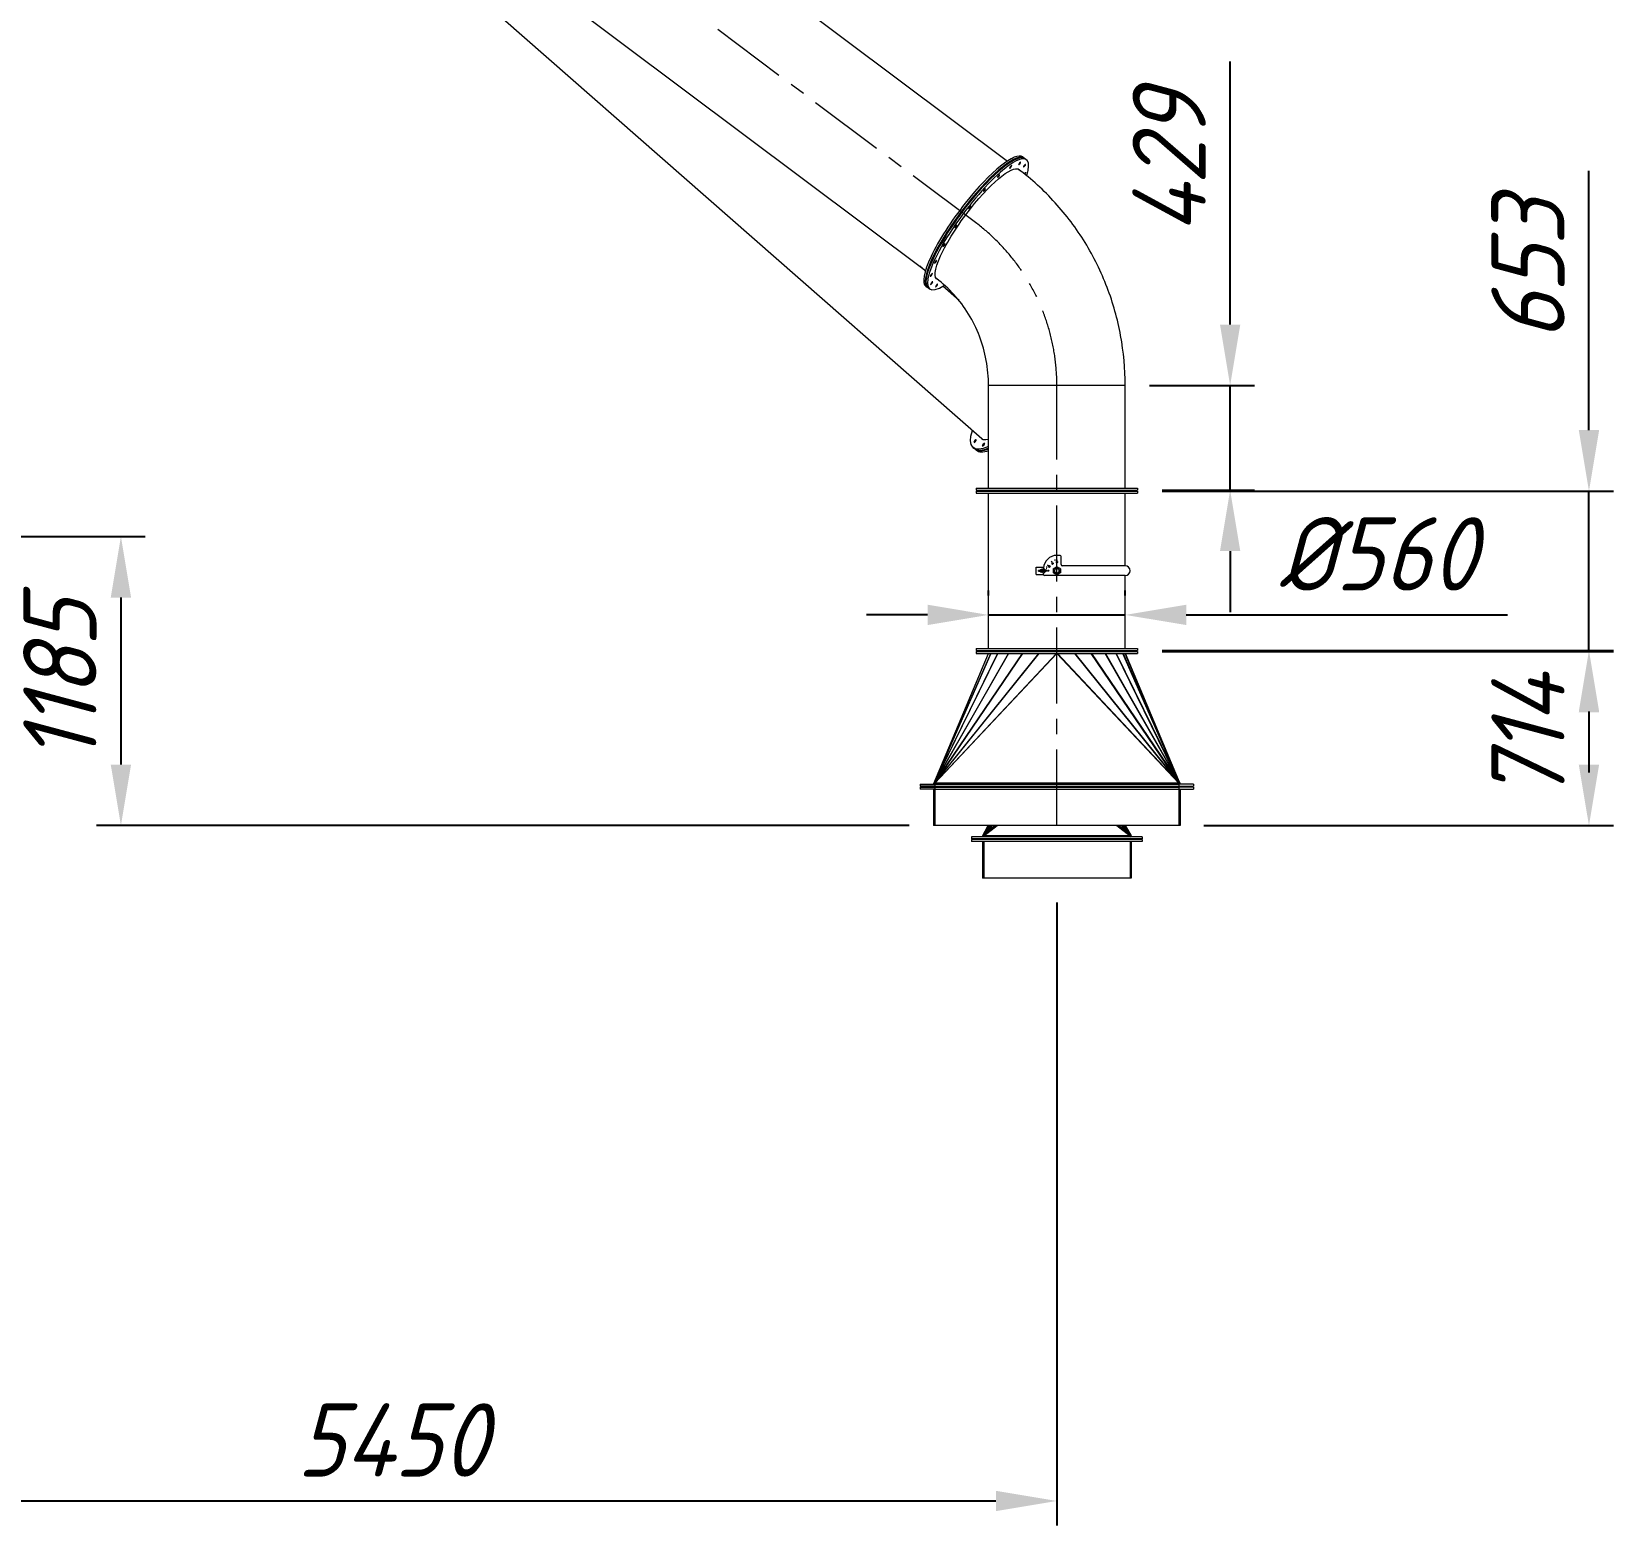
# Model space of a CAD drawing. Header units: inches. Extents: x -350577 to -266477, y -437959 to -377535.
# Drawn here: x -303731 to -297249, y -401791 to -395670 of the extents above; entities that cross this region are included whole.
import ezdxf

# ---------------------------------------------------------------- set-up
doc = ezdxf.new("R2010")
doc.units = ezdxf.units.IN
doc.header["$MEASUREMENT"] = 0
doc.linetypes.add('CENTER', pattern=[2, 1.25, -0.25, 0.25, -0.25])
doc.layers.add('CENTER       (itatec)', color=4, linetype='CENTER', lineweight=9)
doc.layers.add('ORGINAL (itatec)', color=3, linetype='Continuous', lineweight=9)
doc.styles.add('Geniso', font='geniso.shx', dxfattribs={"oblique": 15})
doc.dimstyles.new('scale 1b100', dxfattribs={"dimscale": 100, "dimtxt": 3, "dimasz": 2.5, "dimexe": 1, "dimexo": 1, "dimgap": 1, "dimtad": 1, "dimdec": 0, "dimzin": 0, "dimdsep": 46, "dimtxsty": 'Geniso', "dimcen": 0, "dimclrd": 1, "dimclre": 1, "dimclrt": 7, "dimadec": 0, "dimazin": 0, "dimtfac": 1, "dimtdec": 0, "dimtmove": 0, "dimatfit": 3, "dimfxl": 0.75, "dimtolj": 1, "dimtzin": 0, "dimarcsym": 0})

# ---------------------------------------------------------------- blocks, each defined once
blk = doc.blocks.new('*D13')
at = {"layer": 'Defpoints', "color": 0, "transparency": 16777216}
for p in [(-304979.7, -397738.8), (-299529.3, -399139), (-299529.3, -401691.2)]:
    blk.add_point(p, dxfattribs=at)
at = {"layer": 'ORGINAL (itatec)', "color": 1, "lineweight": -2, "transparency": 16777216}
for p, q in [((-304979.7, -397838.8), (-304979.7, -401791.2)), ((-299529.3, -399239), (-299529.3, -401791.2)), ((-304729.7, -401691.2), (-299779.3, -401691.2))]:
    blk.add_line(p, q, dxfattribs=at)
at = {"layer": 'ORGINAL (itatec)', "color": 1, "transparency": 16777216}
for points in [[(-304729.7, -401649.5), (-304729.7, -401732.9), (-304979.7, -401691.2)], [(-299779.3, -401649.5), (-299779.3, -401732.9), (-299529.3, -401691.2)]]:
    blk.add_solid(points, dxfattribs=at)
at = {"layer": 'ORGINAL (itatec)', "color": 7, "transparency": 16777216, "insert": (-302254.5, -401441.2), "char_height": 300, "attachment_point": 5, "style": 'Geniso'}
blk.add_mtext('\\A1;5450', dxfattribs=at)
blk = doc.blocks.new('*D17')
at = {"layer": 'Defpoints', "color": 0, "transparency": 16777216}
for p in [(-304474.7, -397738.8), (-303365, -398923.5), (-300034.3, -398923.5)]:
    blk.add_point(p, dxfattribs=at)
at = {"layer": 'ORGINAL (itatec)', "color": 1, "lineweight": -2, "transparency": 16777216}
for p, q in [((-304374.7, -397738.8), (-303265, -397738.8)), ((-303365, -397988.8), (-303365, -398673.5)), ((-300134.3, -398923.5), (-303465, -398923.5))]:
    blk.add_line(p, q, dxfattribs=at)
at = {"layer": 'ORGINAL (itatec)', "color": 1, "transparency": 16777216}
for points in [[(-303406.7, -397988.8), (-303323.4, -397988.8), (-303365, -397738.8)], [(-303406.7, -398673.5), (-303323.4, -398673.5), (-303365, -398923.5)]]:
    blk.add_solid(points, dxfattribs=at)
at = {"layer": 'ORGINAL (itatec)', "color": 7, "transparency": 16777216, "insert": (-303615, -398331.1), "char_height": 300, "attachment_point": 5, "rotation": 90, "style": 'Geniso'}
blk.add_mtext('\\A1;1185', dxfattribs=at)
blk = doc.blocks.new('*D46')
at = {"layer": 'Defpoints', "color": 0, "transparency": 16777216}
for p in [(-299249.3, -398059.9), (-299809.3, -398080.5), (-299249.3, -398080.5)]:
    blk.add_point(p, dxfattribs=at)
at = {"layer": 'ORGINAL (itatec)', "color": 1, "lineweight": -2, "transparency": 16777216}
for p, q in [((-299809.3, -397980.5), (-299809.3, -397959.9)), ((-299249.3, -397980.5), (-299249.3, -397959.9)), ((-300059.3, -398059.9), (-300309.3, -398059.9)), ((-299809.3, -398059.9), (-299249.3, -398059.9)), ((-298999.3, -398059.9), (-297682.8, -398059.9))]:
    blk.add_line(p, q, dxfattribs=at)
at = {"layer": 'ORGINAL (itatec)', "color": 1, "transparency": 16777216}
for points in [[(-300059.3, -398018.2), (-300059.3, -398101.5), (-299809.3, -398059.9)], [(-298999.3, -398018.2), (-298999.3, -398101.5), (-299249.3, -398059.9)]]:
    blk.add_solid(points, dxfattribs=at)
at = {"layer": 'ORGINAL (itatec)', "color": 7, "transparency": 16777216, "insert": (-298216, -397809.9), "char_height": 300, "attachment_point": 5, "style": 'Geniso'}
blk.add_mtext('\\A1;%%C560', dxfattribs=at)
blk = doc.blocks.new('*D55')
at = {"layer": 'Defpoints', "color": 0, "transparency": 16777216}
for p in [(-299198.3, -398209.5), (-299026.8, -398923.5), (-297348.7, -398923.5)]:
    blk.add_point(p, dxfattribs=at)
at = {"layer": 'ORGINAL (itatec)', "color": 1, "lineweight": -2, "transparency": 16777216}
for p, q in [((-299098.3, -398209.5), (-297248.7, -398209.5)), ((-297348.7, -398459.5), (-297348.7, -398673.5)), ((-298926.8, -398923.5), (-297248.7, -398923.5))]:
    blk.add_line(p, q, dxfattribs=at)
at = {"layer": 'ORGINAL (itatec)', "color": 1, "transparency": 16777216}
for points in [[(-297390.4, -398459.5), (-297307, -398459.5), (-297348.7, -398209.5)], [(-297390.4, -398673.5), (-297307, -398673.5), (-297348.7, -398923.5)]]:
    blk.add_solid(points, dxfattribs=at)
at = {"layer": 'ORGINAL (itatec)', "color": 7, "transparency": 16777216, "insert": (-297598.7, -398566.5), "char_height": 300, "attachment_point": 5, "rotation": 90, "style": 'Geniso'}
blk.add_mtext('\\A1;714', dxfattribs=at)
blk = doc.blocks.new('*D56')
at = {"layer": 'Defpoints', "color": 0, "transparency": 16777216}
for p in [(-299198.3, -397552.5), (-297348.7, -397552.5), (-299198.3, -398205.5)]:
    blk.add_point(p, dxfattribs=at)
at = {"layer": 'ORGINAL (itatec)', "color": 1, "lineweight": -2, "transparency": 16777216}
for p, q in [((-297348.7, -397302.5), (-297348.7, -396240.2)), ((-299098.3, -397552.5), (-297248.7, -397552.5)), ((-297348.7, -398205.5), (-297348.7, -397552.5)), ((-299098.3, -398205.5), (-297248.7, -398205.5)), ((-297348.7, -398455.5), (-297348.7, -398705.5))]:
    blk.add_line(p, q, dxfattribs=at)
at = {"layer": 'ORGINAL (itatec)', "color": 1, "transparency": 16777216}
for points in [[(-297390.4, -397302.5), (-297307, -397302.5), (-297348.7, -397552.5)], [(-297390.4, -398455.5), (-297307, -398455.5), (-297348.7, -398205.5)]]:
    blk.add_solid(points, dxfattribs=at)
at = {"layer": 'ORGINAL (itatec)', "color": 7, "transparency": 16777216, "insert": (-297598.7, -396646.3), "char_height": 300, "attachment_point": 5, "rotation": 90, "style": 'Geniso'}
blk.add_mtext('\\A1;653', dxfattribs=at)
blk = doc.blocks.new('*D57')
at = {"layer": 'Defpoints', "color": 0, "transparency": 16777216}
for p in [(-299249.3, -397119.9), (-298819.2, -397119.9), (-299198.3, -397548.5)]:
    blk.add_point(p, dxfattribs=at)
at = {"layer": 'ORGINAL (itatec)', "color": 1, "lineweight": -2, "transparency": 16777216}
for p, q in [((-298819.2, -396869.9), (-298819.2, -395792.5)), ((-299149.3, -397119.9), (-298719.2, -397119.9)), ((-298819.2, -397548.5), (-298819.2, -397119.9)), ((-299098.3, -397548.5), (-298719.2, -397548.5)), ((-298819.2, -397798.5), (-298819.2, -398048.5))]:
    blk.add_line(p, q, dxfattribs=at)
at = {"layer": 'ORGINAL (itatec)', "color": 1, "transparency": 16777216}
for points in [[(-298860.9, -396869.9), (-298777.5, -396869.9), (-298819.2, -397119.9)], [(-298860.9, -397798.5), (-298777.5, -397798.5), (-298819.2, -397548.5)]]:
    blk.add_solid(points, dxfattribs=at)
at = {"layer": 'ORGINAL (itatec)', "color": 7, "transparency": 16777216, "insert": (-299069.2, -396206.2), "char_height": 300, "attachment_point": 5, "rotation": 90, "style": 'Geniso'}
blk.add_mtext('\\A1;429', dxfattribs=at)

msp = doc.modelspace()

# ---------------------------------------------------------------- linework, layer by layer
at = {"layer": 'CENTER       (itatec)', "ltscale": 250}
msp.add_lwpolyline([(-299529.3, -398923.5), (-299529.3, -397119.5, 0.237832), (-299867.8, -396448), (-307146.9, -390997.8, -0.081161), (-307581.7, -390545.9), (-307748.7, -390241.5), (-309962.5, -386224.2, 0.206383), (-310679.8, -385667.4), (-312381.5, -384966.5), (-313671.4, -384420.8), (-314320.2, -384184.7), (-315273.1, -383832.1, 0.089572), (-316057.1, -383693), (-318157.1, -383693)], format="xyb", dxfattribs=at)
at = {"layer": 'ORGINAL (itatec)', "extrusion": (0, 1, 0)}
for p, q in [((-303287.9, -393537.1), (-299732.1, -396199.8)), ((-303623.5, -393985.4), (-300067.8, -396648)), ((-299836.6, -397337.7), (-302681.6, -394844)), ((-299669.4, -396183), (-299663.2, -396187.7)), ((-299660.1, -396190), (-299653.9, -396194.7)), ((-300068.5, -396650.4), (-300091.1, -396630.6)), ((-300066.2, -396712.9), (-300060, -396717.6)), ((-300056.9, -396719.9), (-300050.7, -396724.6)), ((-299929.9, -396771.9), (-299996.7, -396713.3)), ((-299809.3, -397540.5), (-299809.3, -397119.9)), ((-299249.3, -397119.9), (-299809.3, -397119.9)), ((-299249.3, -397119.5), (-299607.6, -397119.5)), ((-299249.3, -397540.5), (-299249.3, -397119.5)), ((-299873.1, -397373.5), (-299867.4, -397378.5)), ((-299864.6, -397381), (-299858.9, -397386)), ((-299860.3, -397540.5), (-299529.3, -397540.5)), ((-299860.3, -397540.5), (-299860.3, -397548.5)), ((-299860.3, -397548.5), (-299529.3, -397548.5)), ((-299529.3, -397540.5), (-299198.3, -397540.5)), ((-299529.3, -397548.5), (-299198.3, -397548.5)), ((-299198.3, -397540.5), (-299198.3, -397548.5)), ((-299860.3, -397552.5), (-299529.3, -397552.5)), ((-299860.3, -397552.5), (-299860.3, -397560.5)), ((-299860.3, -397560.5), (-299529.3, -397560.5)), ((-299809.3, -398197.5), (-299809.3, -397560.5)), ((-299529.3, -397552.5), (-299198.3, -397552.5)), ((-299529.3, -397560.5), (-299198.3, -397560.5)), ((-299249.3, -397859), (-299249.3, -397560.5)), ((-299198.3, -397552.5), (-299198.3, -397560.5)), ((-299614.3, -397864), (-299587.8, -397864)), ((-299614.3, -397894), (-299614.3, -397864)), ((-299572.8, -397879), (-299587.8, -397864)), ((-299587.8, -397864), (-299583.8, -397864)), ((-299573.5, -397870.9), (-299573.6, -397871.4)), ((-299573.6, -397871.4), (-299571.2, -397871.9)), ((-299571.1, -397871.4), (-299573.5, -397870.9)), ((-299571.5, -397863.4), (-299571.6, -397863.8)), ((-299571.6, -397863.8), (-299569.3, -397864.7)), ((-299569.1, -397864.2), (-299571.5, -397863.4)), ((-299571.2, -397871.9), (-299571.1, -397871.4)), ((-299569.3, -397864.7), (-299569.1, -397864.2)), ((-299568.1, -397856.3), (-299568.4, -397856.7)), ((-299568.4, -397856.7), (-299564, -397859.2)), ((-299563.8, -397858.8), (-299568.1, -397856.3)), ((-299564, -397859.2), (-299563.8, -397858.8)), ((-299562.7, -397861.8), (-299563.3, -397862.9)), ((-299563.3, -397862.9), (-299562.9, -397863.1)), ((-299562.9, -397863.1), (-299562.3, -397862)), ((-299561.2, -397862.4), (-299562, -397863.7)), ((-299562, -397863.7), (-299561.4, -397864)), ((-299561.4, -397864), (-299561, -397863.3)), ((-299559.2, -397864.4), (-299559.6, -397865)), ((-299559.6, -397865), (-299559.2, -397865.3)), ((-299559.2, -397865.3), (-299558.8, -397864.6)), ((-299551.5, -397839.9), (-299552, -397840.2)), ((-299552, -397840.2), (-299549.5, -397844.5)), ((-299549, -397844.2), (-299551.5, -397839.9)), ((-299549.8, -397850), (-299548.9, -397851.5)), ((-299549.5, -397844.5), (-299549, -397844.2)), ((-299549.1, -397850.2), (-299549.4, -397849.8)), ((-299548.4, -397848.4), (-299548.6, -397847.9)), ((-299543.8, -397870.6), (-299543.8, -397870.6)), ((-299543.8, -397870.6), (-299543.8, -397870.6)), ((-299536.8, -397834.6), (-299537.3, -397834.7)), ((-299537.3, -397834.7), (-299536.9, -397837.2)), ((-299536.9, -397837.2), (-299536.4, -397837.1)), ((-299536.4, -397837.1), (-299536.8, -397834.6)), ((-299531.7, -397845.5), (-299531.7, -397846)), ((-299530.1, -397844.3), (-299530.1, -397844.8)), ((-299529.7, -397844.8), (-299529.7, -397843.1)), ((-299529.5, -397834), (-299529.5, -397839)), ((-299529, -397834), (-299529.5, -397834)), ((-299529.5, -397839), (-299529, -397839)), ((-299516.3, -397816), (-299529.3, -397816)), ((-299529.3, -397862.3), (-299529.3, -397862.3)), ((-299529.3, -397862.3), (-299529.3, -397862.3)), ((-299529, -397839), (-299529, -397834)), ((-299514.8, -397870.6), (-299514.8, -397870.6)), ((-299514.8, -397870.6), (-299514.8, -397870.6)), ((-299511.3, -397854), (-299511.3, -397821)), ((-299249.3, -397859), (-299506.3, -397859)), ((-299614.3, -397894), (-299587.8, -397894)), ((-299587.8, -397894), (-299572.8, -397879)), ((-299587.8, -397894), (-299584.3, -397894)), ((-299584.3, -397894), (-299584.3, -397890.5)), ((-299249.3, -397899), (-299579.3, -397899)), ((-299569.3, -397878.7), (-299573, -397878.7)), ((-299573, -397879.2), (-299569.3, -397879.2)), ((-299569.3, -397879.2), (-299569.3, -397878.7)), ((-299543.8, -397887.4), (-299543.8, -397887.4)), ((-299543.8, -397887.4), (-299543.8, -397887.4)), ((-299529.3, -397895.7), (-299529.3, -397895.7)), ((-299529.3, -397895.7), (-299529.3, -397895.7)), ((-299514.8, -397887.4), (-299514.8, -397887.4)), ((-299514.8, -397887.4), (-299514.8, -397887.4)), ((-299249.3, -398197.5), (-299249.3, -397899)), ((-299860.3, -398197.5), (-299529.3, -398197.5)), ((-299860.3, -398197.5), (-299860.3, -398205.5)), ((-299529.3, -398197.5), (-299198.3, -398197.5)), ((-299198.3, -398197.5), (-299198.3, -398205.5)), ((-300033.9, -398751.6), (-299809.9, -398217.5)), ((-300033.5, -398750.9), (-299809.8, -398217.5)), ((-299800.4, -398217.5), (-300033.5, -398750.9)), ((-300032.7, -398750.1), (-299799.9, -398217.5)), ((-299772.4, -398217.5), (-300032.7, -398750.1)), ((-300031.9, -398749.7), (-299771.8, -398217.5)), ((-299728.1, -398217.5), (-300031.9, -398749.7)), ((-300031.2, -398749.6), (-299727.5, -398217.5)), ((-299670.5, -398217.5), (-300031.2, -398749.6)), ((-300030.5, -398749.6), (-299669.8, -398217.5)), ((-299603.5, -398217.5), (-300030.5, -398749.6)), ((-300029.7, -398749.8), (-299602.6, -398217.5)), ((-299531.4, -398217.5), (-300029.7, -398749.8)), ((-300029.3, -398750), (-299529.3, -398217.5)), ((-299860.3, -398205.5), (-299529.3, -398205.5)), ((-299860.3, -398209.5), (-299198.3, -398209.5)), ((-299860.3, -398209.5), (-299860.3, -398217.5)), ((-299860.3, -398217.5), (-299198.3, -398217.5)), ((-299809.8, -398217.5), (-299809.9, -398217.5)), ((-299711.3, -398209.5), (-299711.3, -398205.5)), ((-299529.5, -398217.7), (-299529.5, -398217.5)), ((-299529.3, -398205.5), (-299198.3, -398205.5)), ((-299529.3, -398217.5), (-299029.3, -398750)), ((-299529.1, -398217.7), (-299529, -398217.5)), ((-299527.2, -398217.5), (-299028.8, -398749.8)), ((-299028.8, -398749.8), (-299456, -398217.5)), ((-299455.1, -398217.5), (-299028.1, -398749.6)), ((-299028.1, -398749.6), (-299388.7, -398217.5)), ((-299388, -398217.5), (-299027.4, -398749.6)), ((-299347.3, -398209.5), (-299347.3, -398205.5)), ((-299027.4, -398749.6), (-299331.1, -398217.5)), ((-299330.4, -398217.5), (-299026.7, -398749.7)), ((-299026.7, -398749.7), (-299286.7, -398217.5)), ((-299286.1, -398217.5), (-299025.9, -398750.1)), ((-299025.9, -398750.1), (-299258.6, -398217.5)), ((-299258.1, -398217.5), (-299025, -398750.9)), ((-299025, -398750.9), (-299248.8, -398217.5)), ((-299024.7, -398751.6), (-299248.7, -398217.5)), ((-299248.7, -398217.5), (-299248.7, -398217.5)), ((-299198.3, -398209.5), (-299198.3, -398217.5)), ((-300089.3, -398753.5), (-300089.3, -398761.5)), ((-300089.3, -398753.5), (-300029.3, -398753.5)), ((-300029.3, -398761.5), (-300089.3, -398761.5)), ((-300089.3, -398765.5), (-300089.3, -398773.5)), ((-300089.3, -398765.5), (-300029.3, -398765.5)), ((-300029.3, -398773.5), (-300089.3, -398773.5)), ((-300034.3, -398773.5), (-300034.3, -398923.5)), ((-300029.3, -398753.5), (-300033.9, -398751.6)), ((-300029.3, -398753.5), (-300033.5, -398750.9)), ((-300029.3, -398753.5), (-300032.7, -398750.1)), ((-300029.3, -398753.5), (-300031.9, -398749.7)), ((-300029.3, -398753.5), (-300031.2, -398749.6)), ((-300029.3, -398753.5), (-300030.5, -398749.6)), ((-300029.3, -398753.5), (-300029.7, -398749.8)), ((-300029.3, -398753.5), (-300029.3, -398750)), ((-299029.3, -398750), (-300029.3, -398750)), ((-300029.3, -398753.5), (-300029.3, -398761.5)), ((-300029.3, -398753.5), (-299029.3, -398753.5)), ((-300029.3, -398753.5), (-300029.3, -398761.5)), ((-300029.3, -398761.5), (-299029.3, -398761.5)), ((-300029.3, -398765.5), (-299029.3, -398765.5)), ((-300029.3, -398765.5), (-300029.3, -398773.5)), ((-300029.3, -398765.5), (-300029.3, -398773.5)), ((-300029.3, -398773.5), (-299029.3, -398773.5)), ((-300029.3, -398773.5), (-300029.3, -398923.5)), ((-299727.8, -398765.5), (-299725.7, -398761.5)), ((-299727.7, -398765.5), (-299725.6, -398761.5)), ((-299720.2, -398761.5), (-299722.4, -398765.5)), ((-299722, -398765.5), (-299719.8, -398761.5)), ((-299704.1, -398761.5), (-299706.6, -398765.5)), ((-299706.1, -398765.5), (-299703.6, -398761.5)), ((-299678.7, -398761.5), (-299681.7, -398765.5)), ((-299681.2, -398765.5), (-299678.2, -398761.5)), ((-299645.8, -398761.5), (-299649.4, -398765.5)), ((-299648.8, -398765.5), (-299645.1, -398761.5)), ((-299607.4, -398761.5), (-299611.8, -398765.5)), ((-299610.8, -398765.5), (-299606.4, -398761.5)), ((-299565.9, -398761.5), (-299571.1, -398765.5)), ((-299569, -398765.5), (-299563.8, -398761.5)), ((-299494.8, -398761.5), (-299489.6, -398765.5)), ((-299492.7, -398761.5), (-299487.6, -398765.5)), ((-299447.8, -398765.5), (-299452.2, -398761.5)), ((-299451.2, -398761.5), (-299446.8, -398765.5)), ((-299409.9, -398765.5), (-299413.5, -398761.5)), ((-299412.8, -398761.5), (-299409.2, -398765.5)), ((-299377.4, -398765.5), (-299380.4, -398761.5)), ((-299379.9, -398761.5), (-299376.9, -398765.5)), ((-299352.5, -398765.5), (-299355, -398761.5)), ((-299354.5, -398761.5), (-299352, -398765.5)), ((-299336.6, -398765.5), (-299338.9, -398761.5)), ((-299338.4, -398761.5), (-299336.2, -398765.5)), ((-299330.9, -398765.5), (-299333, -398761.5)), ((-299330.8, -398765.5), (-299332.9, -398761.5)), ((-299029.3, -398753.5), (-299028.1, -398749.6)), ((-299029.3, -398753.5), (-299027.4, -398749.6)), ((-299029.3, -398753.5), (-299026.7, -398749.7)), ((-299029.3, -398753.5), (-299028.8, -398749.8)), ((-299029.3, -398753.5), (-299029.3, -398750)), ((-299029.3, -398753.5), (-299025.9, -398750.1)), ((-299029.3, -398753.5), (-299025, -398750.9)), ((-299029.3, -398753.5), (-299024.7, -398751.6)), ((-299029.3, -398753.5), (-299029.3, -398761.5)), ((-298969.3, -398753.5), (-299029.3, -398753.5)), ((-299029.3, -398753.5), (-299029.3, -398761.5)), ((-299029.3, -398761.5), (-298969.3, -398761.5)), ((-299029.3, -398765.5), (-299029.3, -398773.5)), ((-298969.3, -398765.5), (-299029.3, -398765.5)), ((-299029.3, -398765.5), (-299029.3, -398773.5)), ((-299029.3, -398773.5), (-298969.3, -398773.5)), ((-299029.3, -398773.5), (-299029.3, -398923.5)), ((-299024.3, -398773.5), (-299024.3, -398923.5)), ((-298969.3, -398753.5), (-298969.3, -398761.5)), ((-298969.3, -398765.5), (-298969.3, -398773.5)), ((-300029.3, -398923.5), (-300034.3, -398923.5)), ((-299029.3, -398923.5), (-300029.3, -398923.5)), ((-299879.3, -398969), (-299879.3, -398977)), ((-299179.3, -398969), (-299879.3, -398969)), ((-299179.3, -398977), (-299879.3, -398977)), ((-299833.7, -398966.7), (-299811, -398923.5)), ((-299829.3, -398969), (-299833.7, -398966.7)), ((-299833.3, -398966), (-299810.9, -398923.5)), ((-299809.8, -398923.5), (-299833.3, -398966)), ((-299829.3, -398969), (-299833.3, -398966)), ((-299832.4, -398965.3), (-299809.3, -398923.5)), ((-299806.1, -398923.5), (-299832.4, -398965.3)), ((-299829.3, -398969), (-299832.4, -398965.3)), ((-299831.7, -398965), (-299805.6, -398923.5)), ((-299800.5, -398923.5), (-299831.7, -398965)), ((-299829.3, -398969), (-299831.7, -398965)), ((-299831.1, -398964.9), (-299799.9, -398923.5)), ((-299793.3, -398923.5), (-299831.1, -398964.9)), ((-299829.3, -398969), (-299831.1, -398964.9)), ((-299830.5, -398965), (-299792.7, -398923.5)), ((-299785, -398923.5), (-299830.5, -398965)), ((-299829.3, -398969), (-299830.5, -398965)), ((-299829.7, -398965.3), (-299784, -398923.5)), ((-299775.7, -398923.5), (-299829.7, -398965.3)), ((-299829.3, -398969), (-299829.7, -398965.3)), ((-299829.3, -398965.5), (-299774.6, -398923.5)), ((-299829.3, -398969), (-299829.3, -398965.5)), ((-299229.3, -398965.5), (-299829.3, -398965.5)), ((-299284, -398923.5), (-299229.3, -398965.5)), ((-299283, -398923.5), (-299228.9, -398965.3)), ((-299228.9, -398965.3), (-299274.7, -398923.5)), ((-299273.7, -398923.5), (-299228.2, -398965)), ((-299228.2, -398965), (-299266, -398923.5)), ((-299265.3, -398923.5), (-299227.5, -398964.9)), ((-299227.5, -398964.9), (-299258.7, -398923.5)), ((-299258.1, -398923.5), (-299226.9, -398965)), ((-299226.9, -398965), (-299253, -398923.5)), ((-299252.5, -398923.5), (-299226.2, -398965.3)), ((-299226.2, -398965.3), (-299249.3, -398923.5)), ((-299248.8, -398923.5), (-299225.3, -398966)), ((-299225.3, -398966), (-299247.7, -398923.5)), ((-299224.9, -398966.7), (-299247.6, -398923.5)), ((-299229.3, -398969), (-299227.5, -398964.9)), ((-299229.3, -398969), (-299226.9, -398965)), ((-299229.3, -398969), (-299228.2, -398965)), ((-299229.3, -398969), (-299226.2, -398965.3)), ((-299229.3, -398969), (-299228.9, -398965.3)), ((-299229.3, -398969), (-299229.3, -398965.5)), ((-299229.3, -398969), (-299225.3, -398966)), ((-299229.3, -398969), (-299224.9, -398966.7)), ((-299179.3, -398969), (-299179.3, -398977)), ((-299024.3, -398923.5), (-299029.3, -398923.5)), ((-299879.3, -398981), (-299879.3, -398989)), ((-299179.3, -398981), (-299879.3, -398981)), ((-299179.3, -398989), (-299879.3, -398989)), ((-299834.3, -398989), (-299834.3, -399139)), ((-299829.3, -398989), (-299829.3, -399139)), ((-299229.3, -398989), (-299229.3, -399139)), ((-299224.3, -398989), (-299224.3, -399139)), ((-299179.3, -398981), (-299179.3, -398989)), ((-299829.3, -399139), (-299834.3, -399139)), ((-299229.3, -399139), (-299829.3, -399139)), ((-299224.3, -399139), (-299229.3, -399139))]:
    msp.add_line(p, q, dxfattribs=at)
at = {"layer": 'ORGINAL (itatec)', "extrusion": (0, 0, -1)}
for centre, radius in [((299589.3, -397879), 5), ((299529.3, -397879), 10)]:
    msp.add_circle(centre, radius, dxfattribs=at)
at = {"layer": 'ORGINAL (itatec)'}
for centre, radius in [((-299589.3, -397879), 4), ((-299589.3, -397879), 3.23), ((-299529.3, -397879), 10), ((-299529.3, -397879), 9.21)]:
    msp.add_circle(centre, radius, dxfattribs=at)
at = {"layer": 'ORGINAL (itatec)', "extrusion": (0, 0, -1)}
for centre, radius, start, end in [((299589.3, -397879), 7.4, 7.76643, 172.23357), ((299589.3, -397879), 6.5, 8.84988, 171.15012), ((299561.8, -397862.3), 0.56, 30, 186.44354), ((299560.1, -397863.9), 1.06, 30, 213.00401), ((299548.3, -397849.1), 1.22, 330, 23.62961), ((299548.8, -397849.1), 0.749, 35.7984, 98.94021), ((299548.8, -397854), 5.6, 91.35644, 94.69991), ((299529.3, -397879), 16.7, 29.99853, 30.00147), ((299528.5, -397840.9), 5.6, 301.35644, 304.69991), ((299530.9, -397845.1), 0.749, 245.7984, 308.94021), ((299531.4, -397844.8), 1.22, 180, 233.62961), ((299529.3, -397879), 16.7, 89.99853, 90.00147), ((299529.3, -397879), 16.7, 149.99853, 150.00147), ((299589.3, -397879), 15.4, 356.27539, 3.72461), ((299589.3, -397879), 7.4, 187.76643, 352.23357), ((299589.3, -397879), 6.5, 188.84988, 351.15012), ((299589.3, -397879), 15.4, 176.27539, 183.72461), ((299529.3, -397879), 16.7, 329.99853, 330.00147), ((299529.3, -397879), 16.7, 269.99853, 270.00147), ((299529.3, -397879), 16.7, 209.99853, 210.00147)]:
    msp.add_arc(centre, radius, start, end, dxfattribs=at)
at = {"layer": 'ORGINAL (itatec)'}
for centre, radius, start, end in [((-299529.3, -397871), 55, 90, 176.48984), ((-299561.8, -397862.3), 1.05, 353.55646, 150), ((-299560.1, -397863.9), 1.54, 330, 113.88182), ((-299548.6, -397849.2), 1.44, 126.87887, 214.53722), ((-299548.9, -397849), 1.13, 75.45749, 119.18041), ((-299548, -397850.5), 1.13, 120.82042, 164.54182), ((-299547.6, -397850.9), 1.44, 205.33758, 293.24633), ((-299548.1, -397850.8), 1.45, 25.64929, 112.93462), ((-299547.9, -397851), 1.44, 306.68484, 34.73125), ((-299529.3, -397879), 15.4, 139.21487, 160.78513), ((-299530.7, -397843), 1.44, 96.68484, 184.73125), ((-299530.7, -397843.2), 1.45, 175.64929, 262.93462), ((-299529.3, -397879), 15.4, 79.21487, 100.78513), ((-299530.9, -397845.2), 1.13, 225.45749, 269.18041), ((-299531.1, -397843), 1.44, 355.33758, 83.24633), ((-299530.9, -397843.5), 1.13, 270.82042, 314.54182), ((-299531.1, -397844.9), 1.44, 276.87887, 4.53722), ((-299529.3, -397879), 15.4, 19.21487, 40.78513), ((-299516.3, -397821), 5, 0, 90), ((-299506.3, -397854), 5, 180, 270), ((-299249.3, -397879), 20, 270, 90), ((-299589.3, -397879), 6.71, 171.42934, 188.57066), ((-299589.3, -397879), 5, 168.46304, 191.53696), ((-299589.3, -397879), 5, 348.46304, 11.53696), ((-299579.3, -397894), 5, 180, 270), ((-299589.3, -397879), 6.71, 351.42934, 8.57066), ((-299529.3, -397879), 15.4, 199.21487, 220.78513), ((-299529.3, -397879), 15.4, 259.21487, 280.78513), ((-299529.3, -397879), 15.4, 319.21487, 340.78513)]:
    msp.add_arc(centre, radius, start, end, dxfattribs=at)
for centre, major_axis, ratio, start_param, end_param in [((-299867.8, -396448), (198.4, 264.9), 0.227294, 0, 1.455662), ((-299861.6, -396452.6), (198.4, 264.9), 0.227294, -0.025891, 1.455662), ((-299858.5, -396455), (198.4, 264.9), 0.227294, 0, 1.455662), ((-299852.3, -396459.6), (198.4, 264.9), 0.227294, -0.567711, 1.455662), ((-299867.8, -396448), (-198.4, -264.9), 0.227294, -1.68593, 0), ((-299861.6, -396452.6), (-198.4, -264.9), 0.227294, -1.68593, 0.025891), ((-299858.5, -396455), (-198.4, -264.9), 0.227294, -1.68593, 0), ((-299852.3, -396459.6), (-198.4, -264.9), 0.227294, -1.68593, 0.551915), ((-299719.5, -397198.3), (-120.6, -137.6), 0.329815, -0.104589, 0.440322), ((-299713.8, -397203.3), (-120.6, -137.6), 0.329815, -0.104589, -0.062606), ((-299716.7, -397200.8), (-120, -136.9), 0.329815, 0, 0.056156), ((-299711, -397205.8), (-120.6, -137.6), 0.329815, -0.106316, -0.093986), ((-299558.9, -397860.1), (2.08, -1.2), 0.521335, -3.141592653590104, 3.141592653589482), ((-299545.2, -397848.3), (-1.2, 2.08), 0.521335, -3.141592653589845, 3.141592653589741), ((-299527.3, -397843.9), (0, -2.4), 0.521335, -3.141592653589793, 3.141592653589794), ((-299564.1, -397878.9), (2.4, 0), 0.521335, -3.141592653589793, 3.141592653589793)]:
    msp.add_ellipse(centre, major_axis=major_axis, ratio=ratio, start_param=start_param, end_param=end_param, dxfattribs=at)
at = {"layer": 'ORGINAL (itatec)', "extrusion": (0, 0, -1)}
for centre, major_axis, ratio, start_param, end_param in [((-299852.3, -396459.6), (168.4, 224.9), 0.227294, -1.455662, 0.086119), ((-299768.4, -396261.6), (4.2, 5.6), 0.227294, -4.597255, 1.68593), ((-299718.7, -396223.9), (4.2, 5.6), 0.227294, -4.597255, 1.68593), ((-299855.4, -396457.3), (167.8, 224.1), 0.227294, -0.027855, 0), ((-299858.5, -396455), (168.4, 224.9), 0.227294, 0.061026, 0.084434), ((-299682.1, -396209.3), (4.2, 5.6), 0.227294, -4.597255, 1.68593), ((-299662.1, -396219.2), (4.2, 5.6), 0.227294, -4.597255, 1.68593), ((-299660.8, -396252.6), (4.2, 5.6), 0.227294, -1.710176, 1.68593), ((-299660.8, -396252.6), (-4.2, -5.6), 0.227294, -1.455662, -1.417309), ((-299835.7, -396311.6), (4.2, 5.6), 0.227294, -1.380797, -0.946224), ((-299826.3, -396318.6), (4.2, 5.6), 0.227294, -4.597255, 1.68593), ((-299896.1, -396382.5), (4.2, 5.6), 0.227294, -2.142289, -0.781131), ((-299886.8, -396389.5), (4.2, 5.6), 0.227294, -4.597255, 1.68593), ((-299852.3, -396459.6), (-168.4, -224.9), 0.227294, -0.080892, 1.68593), ((-299953.2, -396460.3), (4.2, 5.6), 0.227294, -2.389151, -1.129661), ((-299943.8, -396467.3), (4.2, 5.6), 0.227294, -4.597255, 1.68593), ((-299991.9, -396544.3), (4.2, 5.6), 0.227294, -4.597255, 1.68593), ((-300026.4, -396613), (4.2, 5.6), 0.227294, -4.597255, 1.68593), ((-300043.8, -396666.7), (4.2, 5.6), 0.227294, -4.597255, 1.68593), ((-300042.4, -396700.1), (4.2, 5.6), 0.227294, -4.597255, 1.68593), ((-300022.4, -396710), (4.2, 5.6), 0.227294, -4.597255, 1.68593), ((-299855.4, -396457.3), (-167.8, -224.1), 0.227294, 0, 0.027855), ((-299858.5, -396455), (-168.4, -224.9), 0.227294, -0.084298, -0.061026), ((-299719.5, -397198.3), (-153.6, -175.2), 0.329815, -0.632033, 0.674345), ((-299864.6, -397347.7), (-4.61, -5.26), 0.329815, -4.558898, 1.724287), ((-299830, -397362.4), (-4.61, -5.26), 0.329815, -4.558898, 1.724287), ((-299713.8, -397203.3), (-153.6, -175.2), 0.329815, -0.590098, 0), ((-299711, -397205.8), (-153.6, -175.2), 0.329815, -0.568657, 0.024572), ((-299705.3, -397210.8), (-153.6, -175.2), 0.329815, -0.524697, 0)]:
    msp.add_ellipse(centre, major_axis=major_axis, ratio=ratio, start_param=start_param, end_param=end_param, dxfattribs=at)
at = {"layer": 'ORGINAL (itatec)'}
for points, knots in [([(-299249.3, -397119.5), (-299249.3, -397051.1), (-299255.5, -396982.7), (-299280.3, -396848.1), (-299298.9, -396781.9), (-299347.8, -396654), (-299378.1, -396592.4), (-299449.5, -396475.9), (-299490.7, -396421), (-299582.4, -396320.1), (-299633, -396274), (-299687.5, -396233.2)], [4.712718, 4.712718, 4.712718, 4.712718, 4.9018889, 4.9018889, 5.0913888, 5.0913888, 5.2808887, 5.2808887, 5.4703887, 5.4703887, 5.6598886, 5.6598886, 5.6598886, 5.6598886]), ([(-299809.3, -397119.9), (-299809.3, -397085.3), (-299812.4, -397050.7), (-299824.9, -396983), (-299834.2, -396949.8), (-299858.6, -396886.1), (-299873.6, -396855.6), (-299908.7, -396798.3), (-299928.8, -396771.6), (-299973.1, -396722.8), (-299997.4, -396700.8), (-300023.2, -396681.4)], [4.712389, 4.712389, 4.712389, 4.712389, 4.9018889, 4.9018889, 5.0913888, 5.0913888, 5.2808887, 5.2808887, 5.4703887, 5.4703887, 5.6598886, 5.6598886, 5.6598886, 5.6598886]), ([(-299560.6, -397859.1), (-299560.6, -397859.1), (-299560.6, -397859.1), (-299560.5, -397859), (-299560.5, -397859), (-299560.3, -397859), (-299560.2, -397858.9), (-299559.8, -397858.9), (-299559.6, -397859), (-299559, -397859.2), (-299558.7, -397859.3), (-299558, -397859.8), (-299557.7, -397860), (-299557.5, -397860.4), (-299557.4, -397860.5), (-299557.3, -397860.7), (-299557.3, -397860.8), (-299557.3, -397860.9), (-299557.3, -397860.9), (-299557.3, -397861), (-299557.3, -397861), (-299557.3, -397861.1), (-299557.4, -397861.1), (-299557.5, -397861.2), (-299557.6, -397861.2), (-299557.9, -397861.2), (-299558.2, -397861.2), (-299558.7, -397861), (-299559, -397860.9), (-299559.6, -397860.6), (-299559.9, -397860.4), (-299560.3, -397860), (-299560.4, -397859.8), (-299560.6, -397859.5), (-299560.6, -397859.4), (-299560.6, -397859.3), (-299560.6, -397859.2), (-299560.6, -397859.2), (-299560.6, -397859.1), (-299560.6, -397859.1)], [-6.283185, -6.283185, -6.283185, -6.283185, -6.110381, -6.110381, -5.852597, -5.852597, -5.531628, -5.531628, -5.1248, -5.1248, -4.584711, -4.584711, -4.044623, -4.044623, -3.801608, -3.801608, -3.558592, -3.558592, -3.315577, -3.315577, -3.072562, -3.072562, -2.781788, -2.781788, -2.491015, -2.491015, -2.034928, -2.034928, -1.578841, -1.578841, -1.122754, -1.122754, -0.666667, -0.666667, -0.444445, -0.444445, -0.222222, -0.222222, 0, 0, 0, 0]), ([(-299547.3, -397851.8), (-299547.3, -397851.8), (-299547.4, -397851.8), (-299547.5, -397851.8), (-299547.6, -397851.9), (-299547.9, -397851.8), (-299548.1, -397851.7), (-299548.4, -397851.5), (-299548.5, -397851.3), (-299548.6, -397851), (-299548.7, -397850.8), (-299548.7, -397850.4), (-299548.7, -397850.3), (-299548.5, -397850.1), (-299548.4, -397850), (-299548.2, -397849.9), (-299548.1, -397849.9), (-299547.8, -397849.9), (-299547.7, -397850), (-299547.4, -397850.2), (-299547.3, -397850.3), (-299547.1, -397850.7), (-299547, -397850.9), (-299547, -397851.2), (-299547, -397851.4), (-299547.1, -397851.6), (-299547.2, -397851.7), (-299547.3, -397851.8)], [-6.283185, -6.283185, -6.283185, -6.283185, -6.173615, -6.173615, -5.659147, -5.659147, -5.14468, -5.14468, -4.630212, -4.630212, -4.115744, -4.115744, -3.601276, -3.601276, -3.086808, -3.086808, -2.57234, -2.57234, -2.057872, -2.057872, -1.543404, -1.543404, -1.028936, -1.028936, -0.514468, -0.514468, 0, 0, 0, 0]), ([(-299544.2, -397850), (-299544.2, -397850), (-299544.3, -397850), (-299544.3, -397850), (-299544.4, -397850), (-299544.5, -397850), (-299544.6, -397849.9), (-299544.9, -397849.8), (-299545.1, -397849.7), (-299545.5, -397849.2), (-299545.7, -397849), (-299546, -397848.4), (-299546.1, -397848.1), (-299546.3, -397847.5), (-299546.3, -397847.3), (-299546.3, -397847), (-299546.3, -397846.9), (-299546.2, -397846.7), (-299546.2, -397846.7), (-299546.1, -397846.7), (-299546.1, -397846.7), (-299546, -397846.6), (-299546, -397846.6), (-299545.9, -397846.7), (-299545.8, -397846.7), (-299545.6, -397846.8), (-299545.5, -397846.8), (-299545.1, -397847.1), (-299544.9, -397847.4), (-299544.4, -397848), (-299544.3, -397848.4), (-299544.1, -397849), (-299544, -397849.2), (-299544, -397849.6), (-299544.1, -397849.7), (-299544.1, -397849.9), (-299544.1, -397849.9), (-299544.2, -397850), (-299544.2, -397850), (-299544.2, -397850)], [0, 0, 0, 0, 0.222222, 0.222222, 0.444445, 0.444445, 0.666667, 0.666667, 1.122754, 1.122754, 1.578841, 1.578841, 2.034928, 2.034928, 2.491015, 2.491015, 2.781788, 2.781788, 3.072562, 3.072562, 3.315577, 3.315577, 3.558592, 3.558592, 3.801608, 3.801608, 4.044623, 4.044623, 4.584711, 4.584711, 5.1248, 5.1248, 5.531628, 5.531628, 5.852597, 5.852597, 6.110381, 6.110381, 6.283185, 6.283185, 6.283185, 6.283185]), ([(-299543.8, -397870.6), (-299543.4, -397870.4), (-299542.9, -397870.1), (-299542, -397869.6), (-299541.4, -397869.3), (-299540.9, -397869)], [70.557899, 70.557899, 70.557899, 70.557899, 72.575316, 72.575316, 74.944102, 74.944102, 74.944102, 74.944102]), ([(-299543.8, -397873.9), (-299543.8, -397873.3), (-299543.8, -397872.7), (-299543.8, -397871.6), (-299543.8, -397871.1), (-299543.8, -397870.6)], [6.439672, 6.439672, 6.439672, 6.439672, 8.808459, 8.808459, 10.825875, 10.825875, 10.825875, 10.825875]), ([(-299543.8, -397884.1), (-299543.8, -397883.9), (-299543.8, -397883.8), (-299543.8, -397882.8), (-299543.8, -397882), (-299543.8, -397880.5), (-299543.8, -397879.7), (-299543.8, -397878.3), (-299543.8, -397877.5), (-299543.8, -397876), (-299543.8, -397875.2), (-299543.8, -397874.2), (-299543.8, -397874.1), (-299543.8, -397873.9)], [34.251004, 34.251004, 34.251004, 34.251004, 34.81835, 34.81835, 37.754399, 37.754399, 40.690448, 40.690448, 43.626497, 43.626497, 46.562546, 46.562546, 47.129892, 47.129892, 47.129892, 47.129892]), ([(-299540.9, -397869), (-299540.8, -397868.9), (-299540.6, -397868.8), (-299539.8, -397868.4), (-299539.1, -397868), (-299537.8, -397867.2), (-299537.1, -397866.8), (-299535.9, -397866.1), (-299535.2, -397865.7), (-299533.9, -397864.9), (-299533.2, -397864.5), (-299532.4, -397864.1), (-299532.3, -397864), (-299532.1, -397863.9)], [34.251004, 34.251004, 34.251004, 34.251004, 34.81835, 34.81835, 37.754399, 37.754399, 40.690448, 40.690448, 43.626497, 43.626497, 46.562546, 46.562546, 47.129892, 47.129892, 47.129892, 47.129892]), ([(-299532.1, -397863.9), (-299531.6, -397863.6), (-299531.1, -397863.3), (-299530.1, -397862.7), (-299529.7, -397862.5), (-299529.3, -397862.3)], [6.439672, 6.439672, 6.439672, 6.439672, 8.808459, 8.808459, 10.825875, 10.825875, 10.825875, 10.825875]), ([(-299530.9, -397842), (-299530.9, -397842), (-299530.9, -397842), (-299530.7, -397842), (-299530.6, -397842.1), (-299530.4, -397842.3), (-299530.3, -397842.4), (-299530.2, -397842.8), (-299530.1, -397843), (-299530.2, -397843.4), (-299530.2, -397843.6), (-299530.4, -397843.9), (-299530.5, -397844), (-299530.7, -397844.1), (-299530.8, -397844.1), (-299531.1, -397844.1), (-299531.2, -397844.1), (-299531.4, -397843.9), (-299531.5, -397843.8), (-299531.7, -397843.4), (-299531.7, -397843.2), (-299531.7, -397842.9), (-299531.6, -397842.7), (-299531.5, -397842.3), (-299531.4, -397842.2), (-299531.1, -397842.1), (-299531, -397842), (-299530.9, -397842)], [-6.283185, -6.283185, -6.283185, -6.283185, -6.173615, -6.173615, -5.659147, -5.659147, -5.14468, -5.14468, -4.630212, -4.630212, -4.115744, -4.115744, -3.601276, -3.601276, -3.086808, -3.086808, -2.57234, -2.57234, -2.057872, -2.057872, -1.543404, -1.543404, -1.028936, -1.028936, -0.514468, -0.514468, 0, 0, 0, 0]), ([(-299529.3, -397862.3), (-299528.9, -397862.5), (-299528.4, -397862.7), (-299527.5, -397863.3), (-299526.9, -397863.6), (-299526.4, -397863.9)], [70.557899, 70.557899, 70.557899, 70.557899, 72.575316, 72.575316, 74.944102, 74.944102, 74.944102, 74.944102]), ([(-299527.3, -397842), (-299527.3, -397842), (-299527.3, -397842), (-299527.2, -397842), (-299527.2, -397842.1), (-299527.1, -397842.2), (-299527, -397842.3), (-299526.8, -397842.6), (-299526.7, -397842.8), (-299526.6, -397843.4), (-299526.6, -397843.8), (-299526.6, -397844.6), (-299526.7, -397845), (-299526.9, -397845.4), (-299526.9, -397845.5), (-299527, -397845.7), (-299527.1, -397845.7), (-299527.2, -397845.8), (-299527.2, -397845.8), (-299527.3, -397845.9), (-299527.3, -397845.9), (-299527.4, -397845.8), (-299527.4, -397845.8), (-299527.5, -397845.7), (-299527.6, -397845.7), (-299527.8, -397845.4), (-299527.9, -397845.2), (-299528.1, -397844.6), (-299528.1, -397844.3), (-299528.1, -397843.6), (-299528.1, -397843.3), (-299527.9, -397842.7), (-299527.8, -397842.5), (-299527.6, -397842.2), (-299527.6, -397842.2), (-299527.5, -397842.1), (-299527.4, -397842.1), (-299527.4, -397842), (-299527.4, -397842), (-299527.3, -397842)], [-6.283185, -6.283185, -6.283185, -6.283185, -6.110381, -6.110381, -5.852597, -5.852597, -5.531628, -5.531628, -5.1248, -5.1248, -4.584711, -4.584711, -4.044623, -4.044623, -3.801608, -3.801608, -3.558592, -3.558592, -3.315577, -3.315577, -3.072562, -3.072562, -2.781788, -2.781788, -2.491015, -2.491015, -2.034928, -2.034928, -1.578841, -1.578841, -1.122754, -1.122754, -0.666667, -0.666667, -0.444445, -0.444445, -0.222222, -0.222222, 0, 0, 0, 0]), ([(-299526.4, -397863.9), (-299526.3, -397864), (-299526.1, -397864.1), (-299525.3, -397864.5), (-299524.6, -397864.9), (-299523.3, -397865.7), (-299522.6, -397866.1), (-299521.4, -397866.8), (-299520.7, -397867.2), (-299519.4, -397868), (-299518.7, -397868.4), (-299517.9, -397868.8), (-299517.8, -397868.9), (-299517.6, -397869)], [34.251004, 34.251004, 34.251004, 34.251004, 34.81835, 34.81835, 37.754399, 37.754399, 40.690448, 40.690448, 43.626497, 43.626497, 46.562546, 46.562546, 47.129892, 47.129892, 47.129892, 47.129892]), ([(-299517.6, -397869), (-299517.1, -397869.3), (-299516.6, -397869.6), (-299515.6, -397870.1), (-299515.2, -397870.4), (-299514.8, -397870.6)], [6.439672, 6.439672, 6.439672, 6.439672, 8.808459, 8.808459, 10.825875, 10.825875, 10.825875, 10.825875]), ([(-299514.8, -397870.6), (-299514.8, -397871.1), (-299514.8, -397871.6), (-299514.8, -397872.7), (-299514.8, -397873.3), (-299514.8, -397873.9)], [70.557899, 70.557899, 70.557899, 70.557899, 72.575316, 72.575316, 74.944102, 74.944102, 74.944102, 74.944102]), ([(-299514.8, -397873.9), (-299514.8, -397874.1), (-299514.8, -397874.2), (-299514.8, -397875.2), (-299514.8, -397876), (-299514.8, -397877.5), (-299514.8, -397878.3), (-299514.8, -397879.7), (-299514.8, -397880.5), (-299514.8, -397882), (-299514.8, -397882.8), (-299514.8, -397883.8), (-299514.8, -397883.9), (-299514.8, -397884.1)], [34.251004, 34.251004, 34.251004, 34.251004, 34.81835, 34.81835, 37.754399, 37.754399, 40.690448, 40.690448, 43.626497, 43.626497, 46.562546, 46.562546, 47.129892, 47.129892, 47.129892, 47.129892]), ([(-299595.9, -397878), (-299596, -397878), (-299596, -397878), (-299596.2, -397878), (-299596.5, -397878), (-299596.9, -397878), (-299597.1, -397878), (-299597.6, -397878), (-299597.9, -397878), (-299598.5, -397878), (-299598.8, -397878), (-299599.4, -397878), (-299599.7, -397878), (-299600.3, -397878), (-299600.6, -397878), (-299601.2, -397878), (-299601.5, -397878), (-299602, -397878), (-299602.3, -397878), (-299602.8, -397878), (-299603.1, -397878), (-299603.5, -397878), (-299603.7, -397878), (-299604, -397878), (-299604.2, -397878), (-299604.4, -397878), (-299604.5, -397878), (-299604.6, -397878), (-299604.7, -397878), (-299604.7, -397878)], [-11.506271, -11.506271, -11.506271, -11.506271, -11.25178, -11.25178, -10.386265, -10.386265, -9.517507, -9.517507, -8.648749, -8.648749, -7.780279, -7.780279, -6.911808, -6.911808, -6.04493, -6.04493, -5.178053, -5.178053, -4.313667, -4.313667, -3.449282, -3.449282, -2.586495, -2.586495, -1.723708, -1.723708, -0.861854, -0.861854, 0, 0, 0, 0]), ([(-299604.7, -397880), (-299604.7, -397880), (-299604.6, -397880), (-299604.5, -397880), (-299604.4, -397880), (-299604.2, -397880), (-299604, -397880), (-299603.7, -397880), (-299603.5, -397880), (-299603.1, -397880), (-299602.8, -397880), (-299602.3, -397880), (-299602, -397880), (-299601.5, -397880), (-299601.2, -397880), (-299600.6, -397880), (-299600.3, -397880), (-299599.7, -397880), (-299599.4, -397880), (-299598.8, -397880), (-299598.5, -397880), (-299597.9, -397880), (-299597.6, -397880), (-299597.1, -397880), (-299596.9, -397880), (-299596.5, -397880), (-299596.2, -397880), (-299596, -397880), (-299596, -397880), (-299595.9, -397880)], [0, 0, 0, 0, 0.861854, 0.861854, 1.723708, 1.723708, 2.586495, 2.586495, 3.449282, 3.449282, 4.313667, 4.313667, 5.178053, 5.178053, 6.04493, 6.04493, 6.911808, 6.911808, 7.780279, 7.780279, 8.648749, 8.648749, 9.517507, 9.517507, 10.386265, 10.386265, 11.25178, 11.25178, 11.506271, 11.506271, 11.506271, 11.506271]), ([(-299573.9, -397878), (-299573.9, -397878), (-299574, -397878), (-299574.1, -397878), (-299574.2, -397878), (-299574.4, -397878), (-299574.5, -397878), (-299574.9, -397878), (-299575.1, -397878), (-299575.5, -397878), (-299575.7, -397878), (-299576.3, -397878), (-299576.5, -397878), (-299577.1, -397878), (-299577.4, -397878), (-299578, -397878), (-299578.3, -397878), (-299578.9, -397878), (-299579.2, -397878), (-299579.8, -397878), (-299580.1, -397878), (-299580.7, -397878), (-299580.9, -397878), (-299581.5, -397878), (-299581.7, -397878), (-299582.1, -397878), (-299582.3, -397878), (-299582.6, -397878), (-299582.6, -397878), (-299582.7, -397878)], [0, 0, 0, 0, 0.861854, 0.861854, 1.723708, 1.723708, 2.586495, 2.586495, 3.449282, 3.449282, 4.313667, 4.313667, 5.178053, 5.178053, 6.04493, 6.04493, 6.911808, 6.911808, 7.780279, 7.780279, 8.648749, 8.648749, 9.517507, 9.517507, 10.386265, 10.386265, 11.25178, 11.25178, 11.506271, 11.506271, 11.506271, 11.506271]), ([(-299582.7, -397880), (-299582.6, -397880), (-299582.6, -397880), (-299582.3, -397880), (-299582.1, -397880), (-299581.7, -397880), (-299581.5, -397880), (-299580.9, -397880), (-299580.7, -397880), (-299580.1, -397880), (-299579.8, -397880), (-299579.2, -397880), (-299578.9, -397880), (-299578.3, -397880), (-299578, -397880), (-299577.4, -397880), (-299577.1, -397880), (-299576.5, -397880), (-299576.3, -397880), (-299575.7, -397880), (-299575.5, -397880), (-299575.1, -397880), (-299574.9, -397880), (-299574.5, -397880), (-299574.4, -397880), (-299574.2, -397880), (-299574.1, -397880), (-299574, -397880), (-299573.9, -397880), (-299573.9, -397880)], [-11.506271, -11.506271, -11.506271, -11.506271, -11.25178, -11.25178, -10.386265, -10.386265, -9.517507, -9.517507, -8.648749, -8.648749, -7.780279, -7.780279, -6.911808, -6.911808, -6.04493, -6.04493, -5.178053, -5.178053, -4.313667, -4.313667, -3.449282, -3.449282, -2.586495, -2.586495, -1.723708, -1.723708, -0.861854, -0.861854, 0, 0, 0, 0]), ([(-299566.1, -397878.9), (-299566.1, -397878.9), (-299566.1, -397878.9), (-299566, -397878.8), (-299566, -397878.8), (-299565.9, -397878.7), (-299565.8, -397878.6), (-299565.5, -397878.4), (-299565.3, -397878.3), (-299564.7, -397878.2), (-299564.3, -397878.2), (-299563.5, -397878.2), (-299563.1, -397878.3), (-299562.7, -397878.5), (-299562.6, -397878.5), (-299562.4, -397878.6), (-299562.4, -397878.7), (-299562.3, -397878.8), (-299562.3, -397878.8), (-299562.2, -397878.9), (-299562.2, -397878.9), (-299562.2, -397879), (-299562.3, -397879), (-299562.3, -397879.2), (-299562.4, -397879.2), (-299562.7, -397879.4), (-299562.9, -397879.5), (-299563.5, -397879.7), (-299563.8, -397879.7), (-299564.5, -397879.7), (-299564.8, -397879.7), (-299565.4, -397879.5), (-299565.6, -397879.4), (-299565.8, -397879.3), (-299565.9, -397879.2), (-299566, -397879.1), (-299566, -397879.1), (-299566.1, -397879), (-299566.1, -397879), (-299566.1, -397878.9)], [-6.283185, -6.283185, -6.283185, -6.283185, -6.110381, -6.110381, -5.852597, -5.852597, -5.531628, -5.531628, -5.1248, -5.1248, -4.584711, -4.584711, -4.044623, -4.044623, -3.801608, -3.801608, -3.558592, -3.558592, -3.315577, -3.315577, -3.072562, -3.072562, -2.781788, -2.781788, -2.491015, -2.491015, -2.034928, -2.034928, -1.578841, -1.578841, -1.122754, -1.122754, -0.666667, -0.666667, -0.444445, -0.444445, -0.222222, -0.222222, 0, 0, 0, 0]), ([(-299543.8, -397887.4), (-299543.8, -397886.9), (-299543.8, -397886.4), (-299543.8, -397885.3), (-299543.8, -397884.7), (-299543.8, -397884.1)], [70.557899, 70.557899, 70.557899, 70.557899, 72.575316, 72.575316, 74.944102, 74.944102, 74.944102, 74.944102]), ([(-299540.9, -397889), (-299541.4, -397888.7), (-299542, -397888.4), (-299542.9, -397887.9), (-299543.4, -397887.6), (-299543.8, -397887.4)], [6.439672, 6.439672, 6.439672, 6.439672, 8.808459, 8.808459, 10.825875, 10.825875, 10.825875, 10.825875]), ([(-299532.1, -397894.1), (-299532.3, -397894), (-299532.4, -397893.9), (-299533.2, -397893.5), (-299533.9, -397893.1), (-299535.2, -397892.3), (-299535.9, -397891.9), (-299537.1, -397891.2), (-299537.8, -397890.8), (-299539.1, -397890), (-299539.8, -397889.6), (-299540.6, -397889.2), (-299540.8, -397889.1), (-299540.9, -397889)], [34.251004, 34.251004, 34.251004, 34.251004, 34.81835, 34.81835, 37.754399, 37.754399, 40.690448, 40.690448, 43.626497, 43.626497, 46.562546, 46.562546, 47.129892, 47.129892, 47.129892, 47.129892]), ([(-299529.3, -397895.7), (-299529.7, -397895.5), (-299530.1, -397895.3), (-299531.1, -397894.7), (-299531.6, -397894.4), (-299532.1, -397894.1)], [70.557899, 70.557899, 70.557899, 70.557899, 72.575316, 72.575316, 74.944102, 74.944102, 74.944102, 74.944102]), ([(-299526.4, -397894.1), (-299526.9, -397894.4), (-299527.5, -397894.7), (-299528.4, -397895.3), (-299528.9, -397895.5), (-299529.3, -397895.7)], [6.439672, 6.439672, 6.439672, 6.439672, 8.808459, 8.808459, 10.825875, 10.825875, 10.825875, 10.825875]), ([(-299517.6, -397889), (-299517.8, -397889.1), (-299517.9, -397889.2), (-299518.7, -397889.6), (-299519.4, -397890), (-299520.7, -397890.8), (-299521.4, -397891.2), (-299522.6, -397891.9), (-299523.3, -397892.3), (-299524.6, -397893.1), (-299525.3, -397893.5), (-299526.1, -397893.9), (-299526.3, -397894), (-299526.4, -397894.1)], [34.251004, 34.251004, 34.251004, 34.251004, 34.81835, 34.81835, 37.754399, 37.754399, 40.690448, 40.690448, 43.626497, 43.626497, 46.562546, 46.562546, 47.129892, 47.129892, 47.129892, 47.129892]), ([(-299514.8, -397887.4), (-299515.2, -397887.6), (-299515.6, -397887.9), (-299516.6, -397888.4), (-299517.1, -397888.7), (-299517.6, -397889)], [70.557899, 70.557899, 70.557899, 70.557899, 72.575316, 72.575316, 74.944102, 74.944102, 74.944102, 74.944102]), ([(-299514.8, -397884.1), (-299514.8, -397884.7), (-299514.8, -397885.3), (-299514.8, -397886.4), (-299514.8, -397886.9), (-299514.8, -397887.4)], [6.439672, 6.439672, 6.439672, 6.439672, 8.808459, 8.808459, 10.825875, 10.825875, 10.825875, 10.825875])]:
    msp.add_open_spline(points, degree=3, knots=knots, dxfattribs=at)
for points in [[(-299716.6, -397552.5), (-299716.8, -397551.2), (-299717.1, -397549.8), (-299717.3, -397548.5)], [(-299350.1, -397552.5), (-299350.2, -397551.2), (-299350.3, -397549.8), (-299350.4, -397548.5)]]:
    msp.add_open_spline(points, degree=3, dxfattribs=at)
for points in [[(-299594.2, -397878), (-299594.9, -397878), (-299595.9, -397878)], [(-299595.9, -397880), (-299594.9, -397880), (-299594.2, -397880)], [(-299582.7, -397878), (-299583.7, -397878), (-299584.4, -397878)], [(-299584.4, -397880), (-299583.7, -397880), (-299582.7, -397880)]]:
    msp.add_rational_spline(points, [1, 1.01117572355, 1], degree=2, dxfattribs=at)

# ---------------------------------------------------------------- dimensions: what is measured, and where the dimension line sits
for base, p1, p2, picture, middle in [((-298819.2, -397119.9), (-299198.3, -397548.5), (-299249.3, -397119.9), '*D57', (-299069.2, -396206.2)), ((-297348.7, -397552.5), (-299198.3, -398205.5), (-299198.3, -397552.5), '*D56', (-297598.7, -396646.3)), ((-303365, -398923.5), (-304474.7, -397738.8), (-300034.3, -398923.5), '*D17', (-303615, -398331.1)), ((-297348.7, -398923.5), (-299198.3, -398209.5), (-299026.8, -398923.5), '*D55', (-297598.7, -398566.5))]:
    dim = msp.add_linear_dim(base=base, p1=p1, p2=p2, angle=90, dimstyle='scale 1b100', dxfattribs=at)
    dim.commit()
    dim.dimension.update_dxf_attribs({"geometry": picture, "text_midpoint": middle})
dim = msp.add_aligned_dim(p1=(-299809.3, -398080.5), p2=(-299249.3, -398080.5), distance=20.6, text='%%C<>', dimstyle='scale 1b100', dxfattribs=at)
dim.commit()
dim.dimension.update_dxf_attribs({"geometry": '*D46', "text_midpoint": (-298216, -397809.9)})
dim = msp.add_linear_dim(base=(-299529.3, -401691.2), p1=(-304979.7, -397738.8), p2=(-299529.3, -399139), dimstyle='scale 1b100', dxfattribs=at)
dim.commit()
dim.dimension.update_dxf_attribs({"geometry": '*D13', "text_midpoint": (-302254.5, -401441.2)})

doc.saveas('drawing.dxf')
